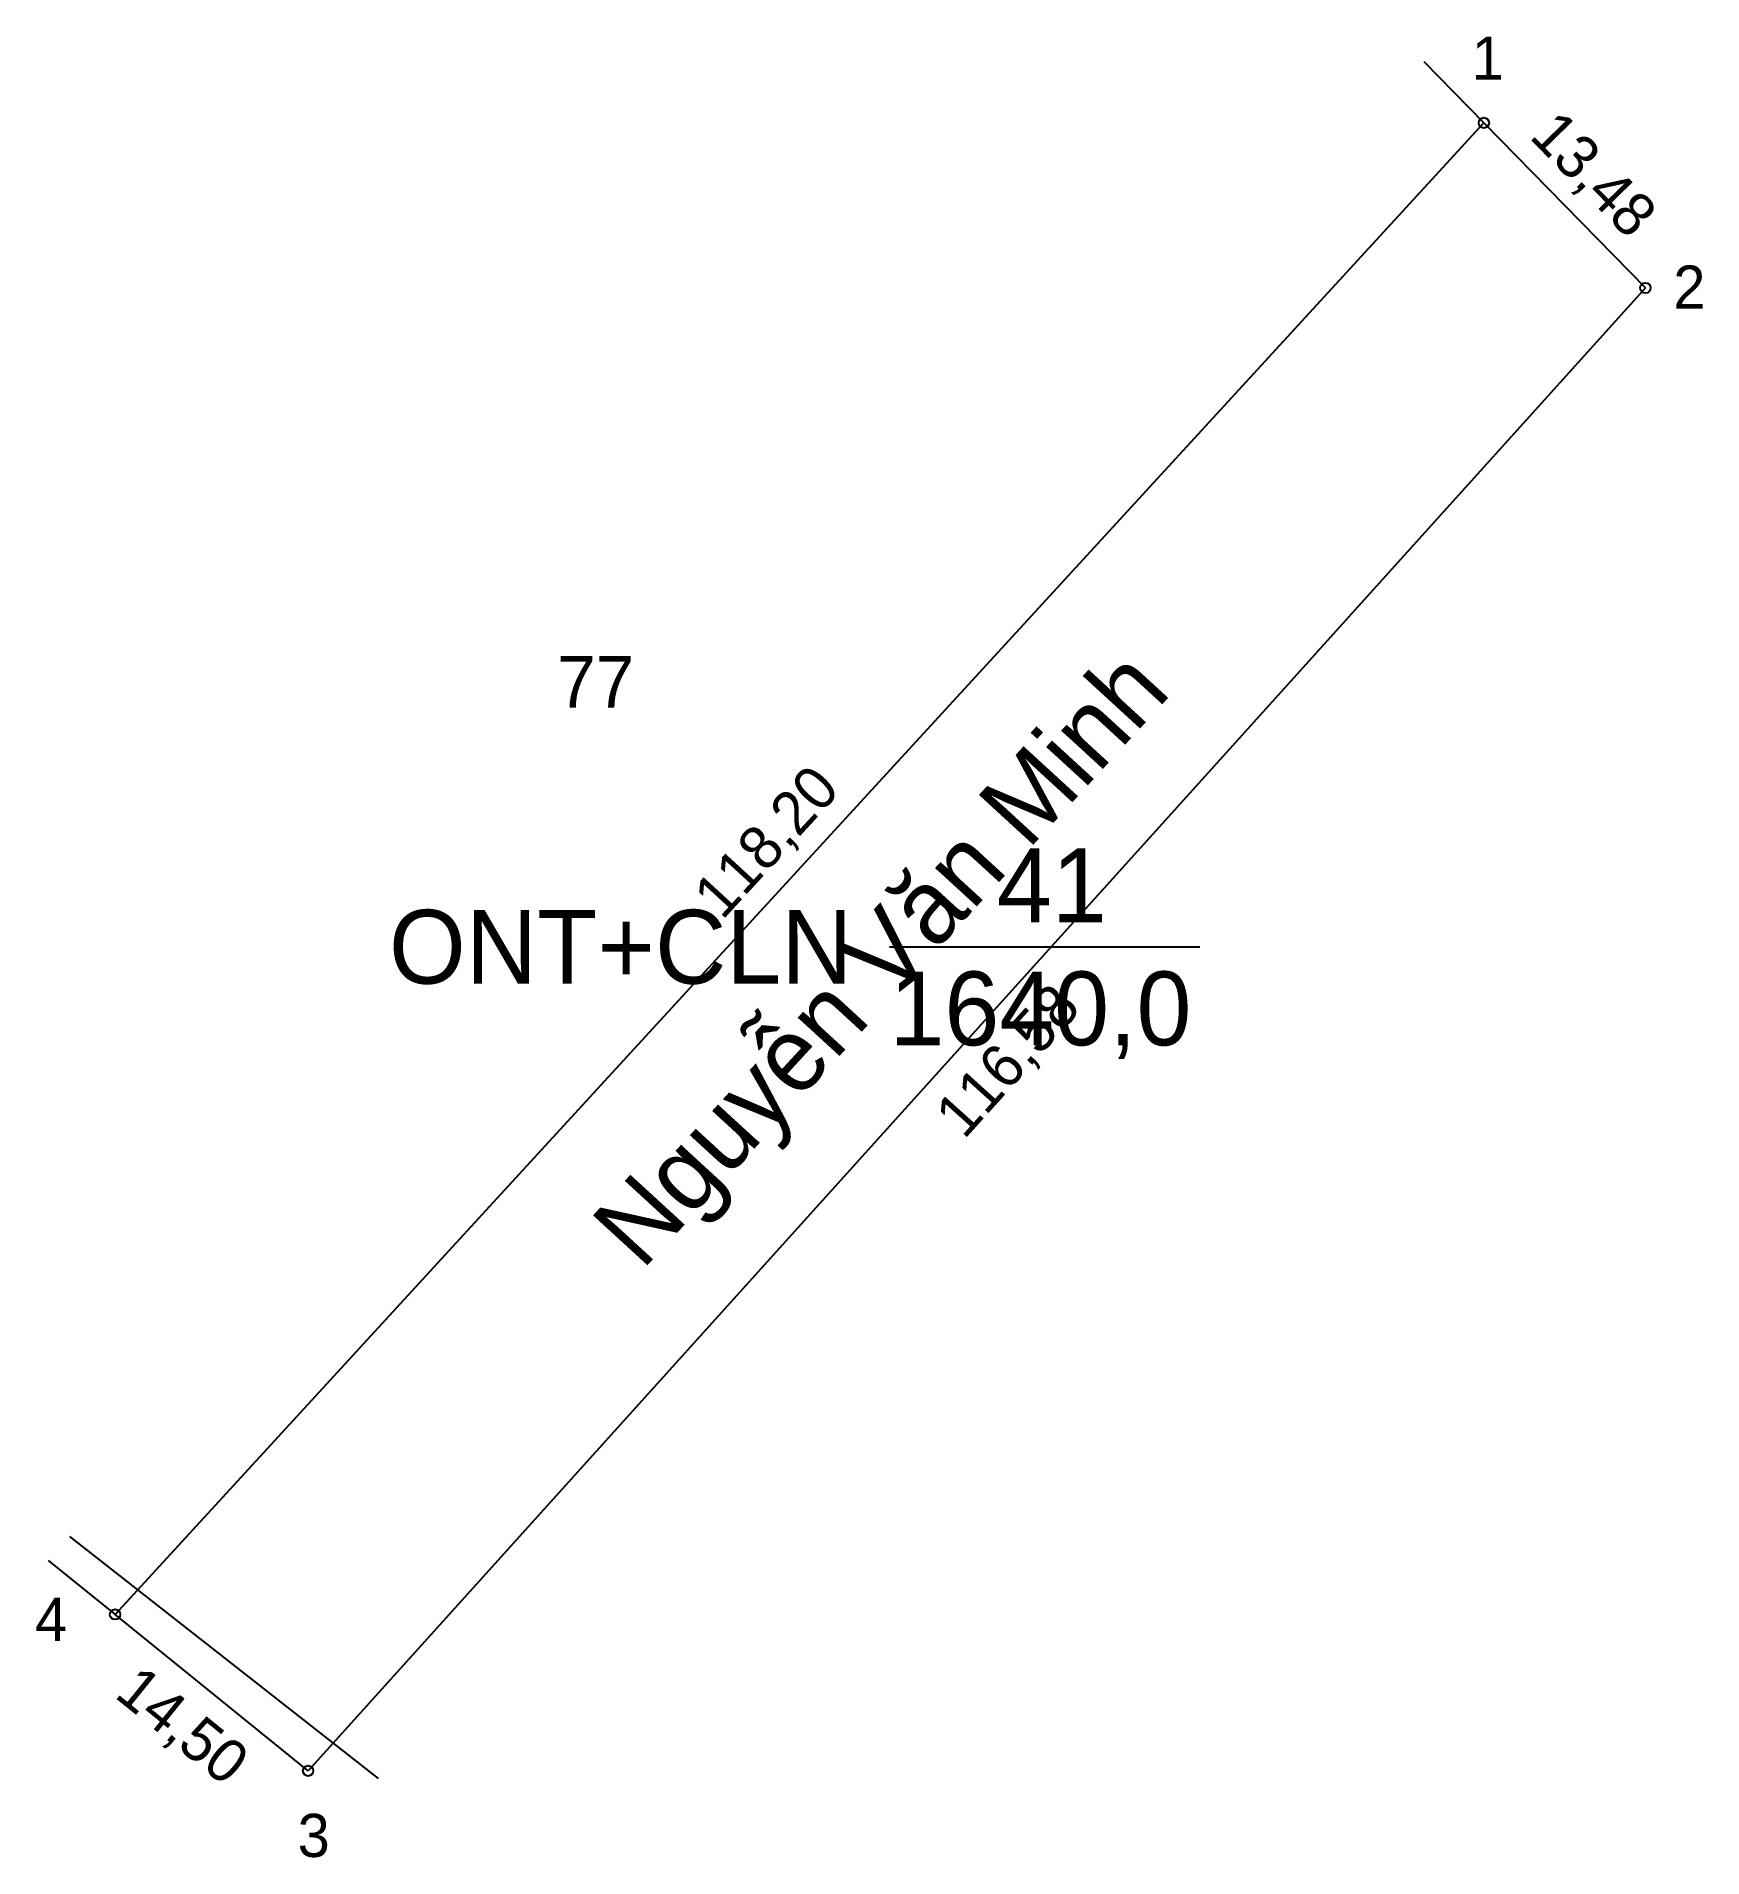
# Model space of a CAD drawing. Extents: x 549712 to 549809, y 1841988 to 1842094.
import ezdxf

# ---------------------------------------------------------------- set-up
doc = ezdxf.new("R2010")
doc.units = 0
for name, color, linetype in [('CanhThua', 7, 'Continuous'), ('ChieuDaiCanhThua', 7, 'Continuous'), ('Level 50', 7, 'Continuous'), ('MocDinhThua', 7, 'Continuous'), ('NhanDiaChinhThua', 7, 'Continuous'), ('NhanTuCan', 7, 'Continuous'), ('RauThua', 7, 'Continuous'), ('SoHieuDinhThua', 7, 'Continuous'), ('TenChuSuDung', 7, 'Continuous')]:
    doc.layers.add(name, color=color, linetype=linetype)

msp = doc.modelspace()

# ---------------------------------------------------------------- linework, layer by layer
at = {"layer": 'CanhThua'}
for p, q in [((549716.65, 1842002.22), (549796.56, 1842089.31)), ((549796.56, 1842089.31), (549805.99, 1842079.67)), ((549805.99, 1842079.67), (549727.92, 1841993.09)), ((549727.92, 1841993.09), (549716.65, 1842002.22))]:
    msp.add_line(p, q, dxfattribs=at)
at = {"layer": 'Level 50'}
msp.add_line((549713.98, 1842006.77), (549732.01, 1841992.64), dxfattribs=at)
at = {"layer": 'MocDinhThua'}
for centre in [(549796.56, 1842089.31), (549805.99, 1842079.67), (549716.65, 1842002.22), (549727.92, 1841993.09)]:
    msp.add_circle(centre, 0.303, dxfattribs=at)
at = {"layer": 'NhanDiaChinhThua'}
msp.add_line((549761.86, 1842041.2), (549779.98, 1842041.2), dxfattribs=at)
at = {"layer": 'RauThua'}
for p, q in [((549793.05, 1842092.9), (549796.56, 1842089.31)), ((549712.74, 1842005.38), (549716.65, 1842002.22))]:
    msp.add_line(p, q, dxfattribs=at)

# ---------------------------------------------------------------- texts
at = {"layer": 'ChieuDaiCanhThua'}
for s, rotation, p in [('13,48', 314.3538, (549799.15, 1842088.47)), ('118,20', 47.4603, (549752.09, 1842042.71)), ('116,58', 47.958, (549766.21, 1842029.91)), ('14,50', 320.9989, (549716.54, 1841997.44))]:
    msp.add_text(s, height=2.522, rotation=rotation, dxfattribs=at).set_placement(p)
at = {"layer": 'NhanDiaChinhThua'}
for s, p in [('41', (549768.13, 1842042.64)), ('ONT+CLN', (549732.64, 1842039.05)), ('1640,0', (549761.86, 1842035.45))]:
    msp.add_text(s, height=4.31, dxfattribs=at).set_placement(p)
at = {"layer": 'NhanTuCan'}
msp.add_text('77', height=3.026, dxfattribs=at).set_placement((549742.46, 1842055.16))
at = {"layer": 'SoHieuDinhThua'}
for s, p in [('1', (549795.85, 1842091.83)), ('2', (549807.62, 1842078.46)), ('4', (549711.98, 1842000.68)), ('3', (549727.31, 1841988.06))]:
    msp.add_text(s, height=2.52, dxfattribs=at).set_placement(p)
at = {"layer": 'TenChuSuDung'}
msp.add_text('Nguyễn Văn Minh', height=4.3096, rotation=47.4603, dxfattribs=at).set_placement((549747.41, 1842022.26))

doc.saveas('drawing.dxf')
